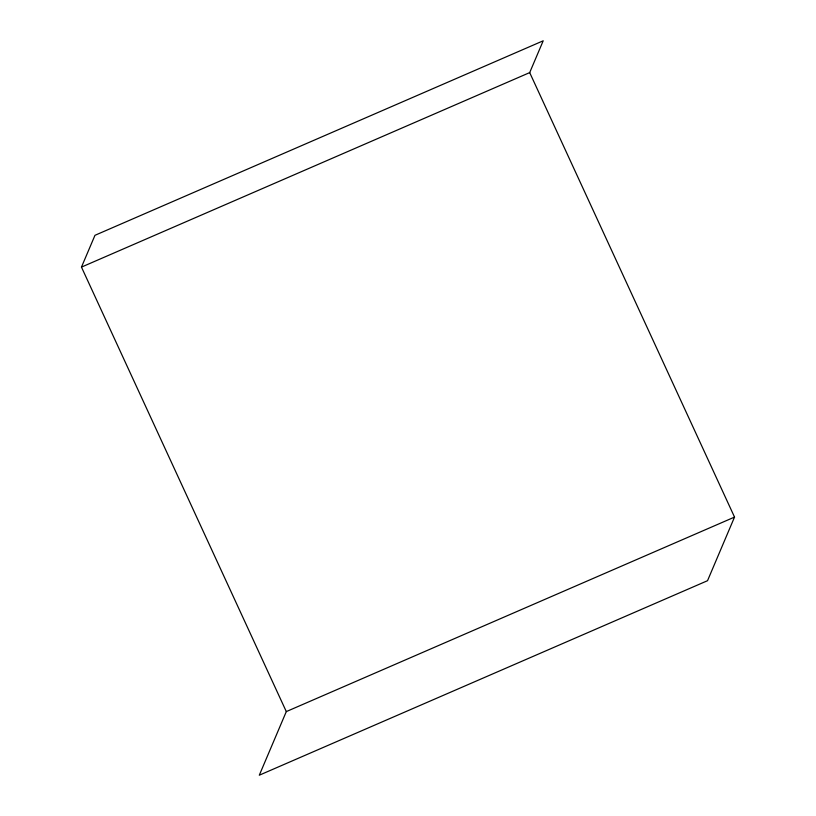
<?xml version="1.0" encoding="UTF-8"?>
<svg xmlns="http://www.w3.org/2000/svg" width="816" height="816" viewBox="0 0 816 816"><rect width="100%" height="100%" fill="white"/><g stroke="black" fill="none" stroke-linecap="round" stroke-linejoin="round"><path stroke-width="1.22" d="M81.467 267.107L94.972 235.304L543.201 40.8L529.696 72.604L81.467 267.107L286.304 711.593L259.304 775.2L707.533 580.696L734.533 517.089L529.696 72.604M286.304 711.593L734.533 517.089"/></g></svg>
